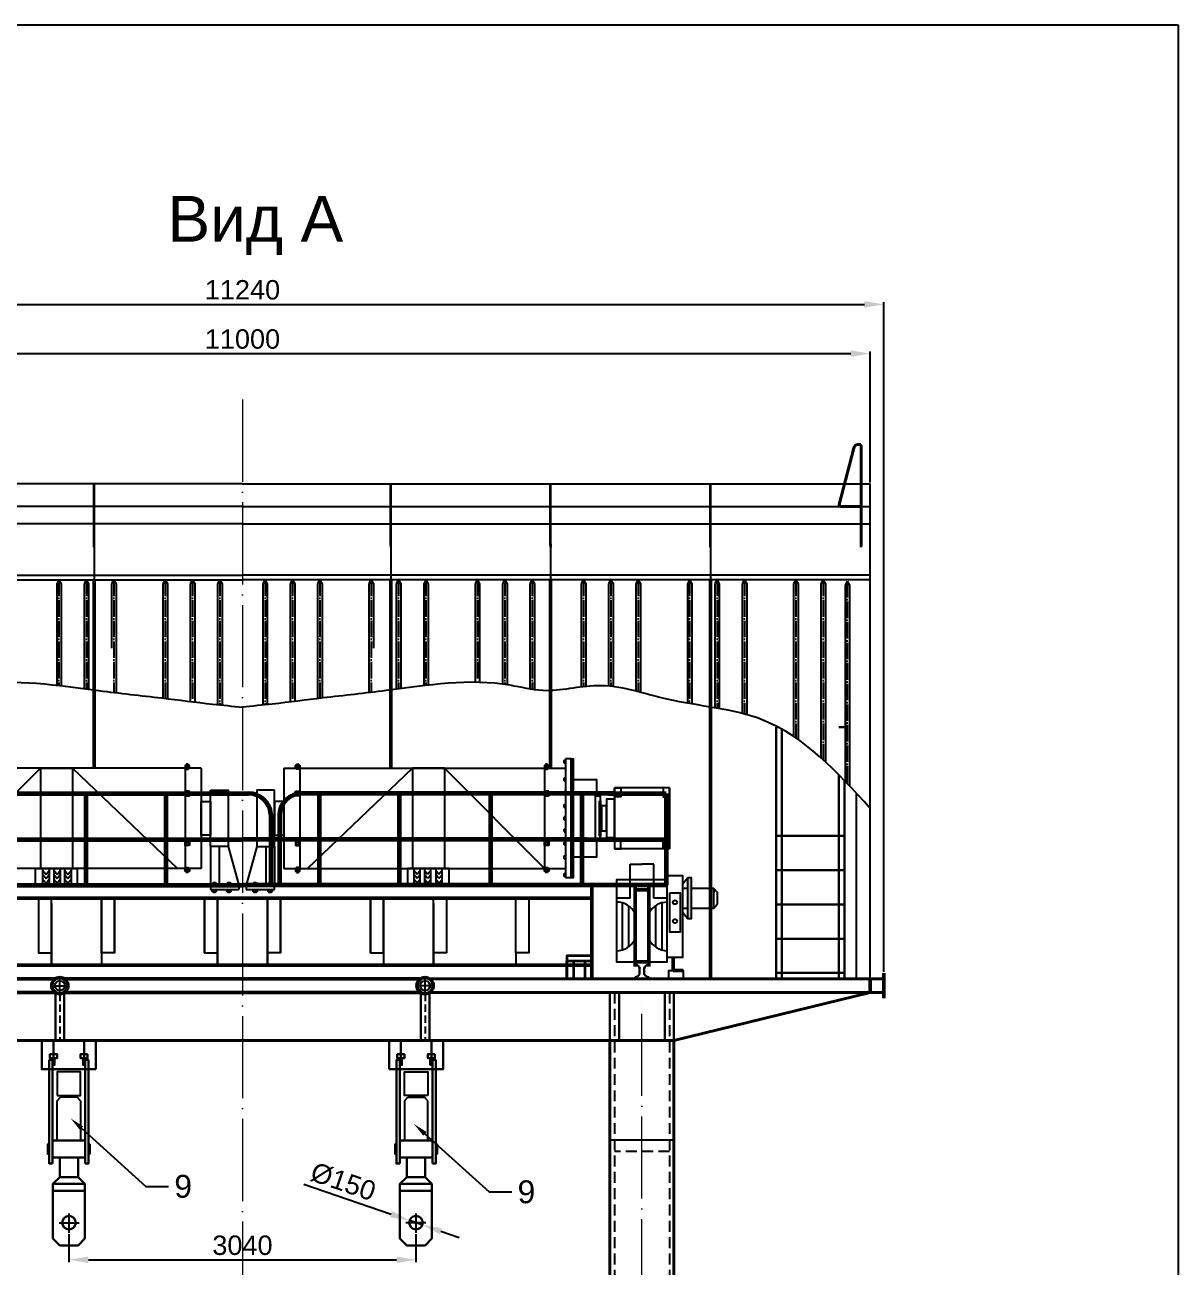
# Model space of a CAD drawing. Header units: millimetres. Extents: x 155577 to 993706, y -295114 to -113927.
# Drawn here: x 278758 to 288863, y -266298 to -255416 of the extents above; entities that cross this region are included whole.
import ezdxf
from ezdxf import colors
from ezdxf.entities.mleader import LeaderData, LeaderLine
from ezdxf.math import Vec2, Vec3

# ---------------------------------------------------------------- set-up
doc = ezdxf.new("R2010")
doc.units = ezdxf.units.MM
doc.linetypes.add('ACAD_ISO04W100', pattern=[30, 24, -3, 0, -3])
doc.linetypes.add('штриховая2', pattern=[9.525, 6.35, -3.175])
doc.layers.add('ось', color=160, linetype='Continuous', lineweight=15)
doc.layers.add('размер', color=84, linetype='Continuous', lineweight=18)
doc.styles.get("Standard").update_dxf_attribs({"font": 'arial.ttf'})
doc.dimstyles.new('ISO-25', dxfattribs={"dimtxt": 170, "dimasz": 170, "dimexe": 20, "dimexo": 10, "dimgap": 40, "dimtad": 1, "dimtxsty": 'Standard', "dimcen": 2.5, "dimadec": 0, "dimazin": 0, "dimtfac": 1, "dimtmove": 0, "dimatfit": 3, "dimfxl": 0, "dimarcsym": 0})

# ---------------------------------------------------------------- blocks, each defined once
blk = doc.blocks.new('A4')
for p, q in [((839200.34, -1948.12), (839385.34, -1948.12)), ((839385.34, -1948.12), (839385.34, -2235.12))]:
    blk.add_line(p, q)
blk = doc.blocks.new('РКЕРКЕ')
at = {"lineweight": 30}
for p, q in [((-120, 145), (-120, 128)), ((-60, 150), (-115, 150)), ((-60, 150), (-5, 150)), ((0, 145), (0, 128)), ((-120, 15), (-120, 0)), ((-120, 0), (0, 0)), ((-80, 90), (-80, 44)), ((-40, 90), (-40, 44)), ((0, 15), (0, 0))]:
    blk.add_line(p, q, dxfattribs=at)
for centre, radius, start, end in [((-111, 141), 9.53, 110.6137, 158.0131), ((-131, 76), 53.2, 15.6172, 77.8413), ((11, 76), 53.2, 102.1587, 164.3828), ((-9, 141), 9.53, 21.9869, 69.3863), ((-124, 63), 47.9, 274.9964, 337.1498), ((4, 63), 47.9, 202.8502, 265.0036)]:
    blk.add_arc(centre, radius, start, end, dxfattribs=at)
blk = doc.blocks.new('*D106')
at = {"layer": 'Defpoints', "color": 0, "transparency": 16777216}
for p in [(279145, -265998), (282185, -265998), (282185, -266233)]:
    blk.add_point(p, dxfattribs=at)
at = {"layer": 'размер', "color": 0, "lineweight": -2, "transparency": 16777216}
for p, q in [((279145, -266008), (279145, -266253)), ((282185, -266008), (282185, -266253)), ((279315, -266233), (282015, -266233))]:
    blk.add_line(p, q, dxfattribs=at)
at = {"layer": 'размер', "color": 0, "transparency": 16777216}
for points in [[(279315, -266205), (279315, -266262), (279145, -266233)], [(282015, -266205), (282015, -266262), (282185, -266233)]]:
    blk.add_solid(points, dxfattribs=at)
at = {"layer": 'размер', "color": 0, "transparency": 16777216, "insert": (280665, -266107), "char_height": 170, "attachment_point": 5}
blk.add_mtext('3040', dxfattribs=at)
blk = doc.blocks.new('*D107')
at = {"layer": 'Defpoints', "color": 0, "transparency": 16777216}
for p in [(286165, -258296), (275165, -259436), (286165, -259436)]:
    blk.add_point(p, dxfattribs=at)
at = {"layer": 'размер', "color": 0, "lineweight": -2, "transparency": 16777216}
for p, q in [((275165, -259426), (275165, -258276)), ((275335, -258296), (285995, -258296)), ((286165, -259426), (286165, -258276))]:
    blk.add_line(p, q, dxfattribs=at)
at = {"layer": 'размер', "color": 0, "transparency": 16777216}
for points in [[(275335, -258267), (275335, -258324), (275165, -258296)], [(285995, -258267), (285995, -258324), (286165, -258296)]]:
    blk.add_solid(points, dxfattribs=at)
at = {"layer": 'размер', "color": 0, "transparency": 16777216, "insert": (280665, -258169), "char_height": 170, "attachment_point": 5}
blk.add_mtext('11000', dxfattribs=at)
blk = doc.blocks.new('*D108')
at = {"layer": 'Defpoints', "color": 0, "transparency": 16777216}
for p in [(286285, -257865), (275045, -263722), (286285, -263722)]:
    blk.add_point(p, dxfattribs=at)
at = {"layer": 'размер', "color": 0, "lineweight": -2, "transparency": 16777216}
for p, q in [((275045, -263712), (275045, -257845)), ((275215, -257865), (286115, -257865)), ((286285, -263712), (286285, -257845))]:
    blk.add_line(p, q, dxfattribs=at)
at = {"layer": 'размер', "color": 0, "transparency": 16777216}
for points in [[(275215, -257836), (275215, -257893), (275045, -257865)], [(286115, -257836), (286115, -257893), (286285, -257865)]]:
    blk.add_solid(points, dxfattribs=at)
at = {"layer": 'размер', "color": 0, "transparency": 16777216, "insert": (280665, -257738), "char_height": 170, "attachment_point": 5}
blk.add_mtext('11240', dxfattribs=at)
blk = doc.blocks.new('*D111')
at = {"layer": 'Defpoints', "color": 0, "transparency": 16777216}
for p in [(282129, -265889), (282241, -265927)]:
    blk.add_point(p, dxfattribs=at)
at = {"layer": 'размер', "color": 0, "lineweight": -2, "transparency": 16777216}
for p, q in [((281202, -265571), (281969, -265834)), ((282241, -265927), (282129, -265889)), ((282402, -265983), (282563, -266038))]:
    blk.add_line(p, q, dxfattribs=at)
at = {"layer": 'размер', "color": 0, "transparency": 16777216}
for points in [[(281978, -265807), (281959, -265861), (282129, -265889)], [(282411, -265956), (282393, -266009), (282241, -265927)]]:
    blk.add_solid(points, dxfattribs=at)
at = {"layer": 'размер', "color": 0, "transparency": 16777216, "insert": (281548, -265550), "char_height": 170, "attachment_point": 5, "rotation": 341.0579}
blk.add_mtext('%%C150', dxfattribs=at)
blk = doc.blocks.new('дв 1')
for points in [[(843, -787), (861, -787), (861, 253), (843, 253)], [(602, -157), (595, -157), (595, -378), (602, -378)], [(610, -114), (602, -114), (602, -421), (610, -421)]]:
    blk.add_hatch(color=256).paths.add_polyline_path(points)
for p, q in [((861, 253), (861, -787)), ((861, 253), (911, 253)), ((911, 253), (911, -787)), ((3379, 172), (911, 172)), ((911, 172), (911, -707)), ((1095, 172), (1095, -707)), ((1971, 172), (1095, -707)), ((1971, 172), (1971, -707)), ((2251, 172), (2251, -707)), ((2251, 172), (3170, -707)), ((3238, 172), (3238, -707)), ((3379, 172), (3379, -707)), ((0, 0), (480, 0)), ((0, 0), (0, -535)), ((480, 0), (480, -535)), ((0, -535), (480, -535)), ((3459, -514), (3459, -892)), ((3537, -514), (3537, -853)), ((3615, -514), (3707, -853)), ((3379, -707), (911, -707)), ((1991, -725), (2019, -758)), ((1991, -762), (2019, -795)), ((2019, -758), (2046, -724)), ((2019, -795), (2046, -760)), ((2089, -725), (2117, -758)), ((2089, -762), (2117, -795)), ((2117, -758), (2144, -724)), ((2117, -795), (2144, -760)), ((2183, -725), (2211, -758)), ((2183, -762), (2211, -795)), ((2211, -758), (2238, -724)), ((2211, -795), (2238, -760)), ((861, -787), (911, -787)), ((1991, -802), (2019, -835)), ((2019, -835), (2046, -801)), ((2089, -802), (2117, -835)), ((2117, -835), (2144, -801)), ((2183, -802), (2211, -835)), ((2211, -835), (2238, -801)), ((3707, -853), (3707, -892)), ((3459, -892), (3707, -892))]:
    blk.add_line(p, q)
for points in [[(861, 253), (843, 253), (843, -787), (861, -787)], [(1095, 172), (1056, 172), (1056, 196), (1095, 196)], [(1067, 206), (1083, 206), (1083, 163), (1067, 163)], [(3238, 172), (3276, 172), (3276, 196), (3238, 196)], [(3265, 206), (3249, 206), (3249, 163), (3265, 163)], [(0, 0), (55, 0), (55, -79), (0, -79)], [(480, 0), (425, 0), (425, -79), (480, -79)], [(480, -100), (551, -100), (551, -434), (480, -434)], [(645, -70), (606, -70), (606, -464), (645, -464)], [(1056, -29), (1095, -29), (1095, -69), (1056, -69)], [(3276, -29), (3238, -29), (3238, -69), (3276, -69)], [(3459, -20), (3615, -20), (3615, -514), (3459, -514)], [(551, -158), (595, -158), (595, -377), (551, -377)], [(602, -157), (595, -157), (595, -378), (602, -378)], [(610, -114), (602, -114), (602, -421), (610, -421)], [(3379, -121), (3459, -121), (3459, -414), (3379, -414)], [(0, -535), (55, -535), (55, -456), (0, -456)], [(480, -535), (425, -535), (425, -456), (480, -456)], [(1056, -505), (1095, -505), (1095, -465), (1056, -465)], [(3276, -505), (3238, -505), (3238, -465), (3276, -465)], [(1095, -707), (1056, -707), (1056, -731), (1095, -731)], [(1067, -741), (1083, -741), (1083, -697), (1067, -697)], [(2293, -853), (1928, -853), (1928, -707), (2293, -707)], [(1991, -707), (2046, -707), (2046, -853), (1991, -853)], [(2089, -707), (2144, -707), (2144, -853), (2089, -853)], [(2183, -707), (2238, -707), (2238, -853), (2183, -853)], [(3238, -707), (3276, -707), (3276, -731), (3238, -731)], [(3265, -741), (3249, -741), (3249, -697), (3265, -697)], [(3475, -836), (3511, -836), (3511, -853), (3475, -853)], [(3603, -836), (3638, -836), (3638, -853), (3603, -853)], [(3475, -892), (3511, -892), (3511, -909), (3475, -909)], [(3603, -892), (3638, -892), (3638, -909), (3603, -909)]]:
    blk.add_lwpolyline(points, close=True)
for points in [[(636, -70), (636, 70), (843, 70), (843, -605), (636, -605), (636, -464)], [(3485, -853), (3485, -828), (3501, -828), (3501, -853)], [(3613, -853), (3613, -828), (3629, -828), (3629, -853)], [(3501, -892), (3501, -917), (3485, -917), (3485, -892)], [(3629, -892), (3629, -917), (3613, -917), (3613, -892)]]:
    blk.add_lwpolyline(points)
for centre in [(1075, -49), (3257, -49), (1075, -485), (3257, -485)]:
    blk.add_circle(centre, 11.7)
for centre in [(912, 229), (912, 75), (912, -46), (912, -160), (912, -267), (912, -374), (912, -488), (912, -609), (912, -763)]:
    blk.add_arc(centre, 13, 264.9672, 95.0328)
blk = doc.blocks.new('дв 2')
for points in [[(2536, 81), (2518, 81), (2518, -959), (2536, -959)], [(2768, -286), (2776, -286), (2776, -593), (2768, -593)], [(2776, -329), (2783, -329), (2783, -550), (2776, -550)]]:
    blk.add_hatch(color=256).paths.add_polyline_path(points)
for p, q in [((0, 0), (2468, 0)), ((0, 0), (0, -879)), ((141, 0), (141, -879)), ((1128, 0), (209, -879)), ((1408, 0), (1128, 0)), ((1128, 0), (1128, -879)), ((1408, 0), (1408, -879)), ((1408, 0), (2284, -879)), ((2284, 0), (2284, -879)), ((2468, 81), (2468, -959)), ((2518, 81), (2468, 81)), ((2468, 0), (2468, -879)), ((2518, 81), (2518, -959)), ((3379, -172), (2899, -172)), ((2899, -172), (2899, -707)), ((3379, -172), (3379, -707)), ((-236, -686), (-328, -1025)), ((-158, -686), (-158, -1025)), ((-80, -686), (-80, -1025)), ((3379, -707), (2899, -707)), ((0, -879), (2468, -879)), ((1168, -930), (1141, -896)), ((1168, -967), (1141, -932)), ((1168, -1007), (1141, -973)), ((1196, -897), (1168, -930)), ((1196, -934), (1168, -967)), ((1196, -974), (1168, -1007)), ((1261, -930), (1234, -896)), ((1261, -967), (1234, -932)), ((1261, -1007), (1234, -973)), ((1289, -897), (1261, -930)), ((1289, -934), (1261, -967)), ((1289, -974), (1261, -1007)), ((1359, -930), (1333, -896)), ((1359, -967), (1333, -932)), ((1359, -1007), (1333, -973)), ((1388, -897), (1359, -930)), ((1388, -934), (1359, -967)), ((1388, -974), (1359, -1007)), ((2518, -959), (2468, -959)), ((-328, -1025), (-328, -1064)), ((-328, -1064), (-80, -1064)), ((-80, -1064), (-80, -1025))]:
    blk.add_line(p, q)
for points in [[(141, 0), (102, 0), (102, 24), (141, 24)], [(113, 34), (130, 34), (130, -9), (113, -9)], [(2284, 0), (2323, 0), (2323, 24), (2284, 24)], [(2311, 34), (2295, 34), (2295, -9), (2311, -9)], [(2518, 81), (2536, 81), (2536, -959), (2518, -959)], [(-80, -192), (-236, -192), (-236, -686), (-80, -686)], [(102, -201), (141, -201), (141, -241), (102, -241)], [(2323, -201), (2284, -201), (2284, -241), (2323, -241)], [(2899, -172), (2953, -172), (2953, -251), (2899, -251)], [(3379, -172), (3324, -172), (3324, -251), (3379, -251)], [(0, -293), (-80, -293), (-80, -586), (0, -586)], [(2733, -242), (2773, -242), (2773, -636), (2733, -636)], [(2768, -286), (2776, -286), (2776, -593), (2768, -593)], [(2899, -272), (2828, -272), (2828, -606), (2899, -606)], [(2776, -329), (2783, -329), (2783, -550), (2776, -550)], [(2828, -330), (2783, -330), (2783, -549), (2828, -549)], [(102, -677), (141, -677), (141, -637), (102, -637)], [(2323, -677), (2284, -677), (2284, -637), (2323, -637)], [(2899, -707), (2953, -707), (2953, -628), (2899, -628)], [(3379, -707), (3324, -707), (3324, -628), (3379, -628)], [(113, -913), (130, -913), (130, -869), (113, -869)], [(2311, -913), (2295, -913), (2295, -869), (2311, -869)], [(141, -879), (102, -879), (102, -903), (141, -903)], [(1085, -1025), (1450, -1025), (1450, -879), (1085, -879)], [(1196, -879), (1141, -879), (1141, -1025), (1196, -1025)], [(1289, -879), (1234, -879), (1234, -1025), (1289, -1025)], [(1388, -879), (1333, -879), (1333, -1025), (1388, -1025)], [(2284, -879), (2323, -879), (2323, -903), (2284, -903)], [(-268, -1008), (-233, -1008), (-233, -1025), (-268, -1025)], [(-268, -1064), (-233, -1064), (-233, -1081), (-268, -1081)], [(-136, -1008), (-101, -1008), (-101, -1025), (-136, -1025)], [(-136, -1064), (-101, -1064), (-101, -1081), (-136, -1081)]]:
    blk.add_lwpolyline(points, close=True)
for points in [[(2742, -242), (2742, -102), (2536, -102), (2536, -777), (2742, -777), (2742, -636)], [(-259, -1025), (-259, -1000), (-243, -1000), (-243, -1025)], [(-127, -1025), (-127, -1000), (-110, -1000), (-110, -1025)]]:
    blk.add_lwpolyline(points)
for centre in [(121, -221), (2303, -221), (121, -657), (2303, -657)]:
    blk.add_circle(centre, 11.7)
for centre in [(2466, 57), (2466, -97), (2466, -218), (2466, -332), (2466, -439), (2466, -546), (2466, -660), (2466, -781), (2466, -935)]:
    blk.add_arc(centre, 13, 84.9672, 275.0328)

msp = doc.modelspace()

# ---------------------------------------------------------------- hatches: boundary and pattern name
msp.add_hatch(color=256).paths.add_polyline_path([(284595.87, -262884.796), (284566.389, -262884.796), (284566.389, -263247.692), (284595.87, -263247.692)])

# ---------------------------------------------------------------- linework, layer by layer
at = {"lineweight": 40}
for p, q in [((285893.979, -259617.897), (286020.862, -259125.132)), ((286085.154, -259976.186), (286085.154, -259098.653)), ((285913.603, -259636.186), (286085.154, -259636.186)), ((282303.003, -263772.186), (286285.154, -263772.186)), ((282303.003, -263892.186), (286285.154, -263892.186)), ((284445.154, -264312.186), (286165.154, -263892.186)), ((276885.154, -264312.186), (280665.154, -264312.186)), ((284445.154, -264312.186), (280665.154, -264312.186)), ((283885.154, -264312.186), (283885.154, -270188.186)), ((284445.154, -264312.186), (284445.154, -270188.186))]:
    msp.add_line(p, q, dxfattribs=at)
for p, q in [((280665.154, -259436.186), (275165.154, -259436.186)), ((280665.154, -259436.186), (286165.154, -259436.186)), ((286165.154, -263772.186), (286165.154, -259436.186)), ((280665.154, -259636.186), (275165.154, -259636.186)), ((280665.154, -259636.186), (286165.154, -259636.186)), ((280665.154, -259786.186), (275165.154, -259786.186)), ((280665.154, -259786.186), (286165.154, -259786.186)), ((275165.154, -260236.186), (280665.154, -260236.186)), ((275165.154, -260276.186), (280665.154, -260276.186)), ((279057.382, -260276.186), (279037.382, -260311.141)), ((279057.382, -260276.186), (279077.382, -260311.141)), ((279297.382, -260276.186), (279277.382, -260311.141)), ((279297.382, -260276.186), (279317.382, -260311.141)), ((279537.382, -260276.186), (279517.382, -260311.141)), ((279537.382, -260276.186), (279557.382, -260311.141)), ((279987.382, -260276.186), (279967.382, -260311.141)), ((279987.382, -260276.186), (280007.382, -260311.141)), ((280227.382, -260276.186), (280207.382, -260311.141)), ((280227.382, -260276.186), (280247.382, -260311.141)), ((280467.382, -260276.186), (280447.382, -260311.141)), ((280467.382, -260276.186), (280487.382, -260311.141)), ((286165.154, -260236.186), (280665.154, -260236.186)), ((286165.154, -260276.186), (280665.154, -260276.186)), ((280862.926, -260276.186), (280842.926, -260311.141)), ((280862.926, -260276.186), (280882.926, -260311.141)), ((281102.926, -260276.186), (281082.926, -260311.141)), ((281102.926, -260276.186), (281122.926, -260311.141)), ((281342.926, -260276.186), (281322.926, -260311.141)), ((281342.926, -260276.186), (281362.926, -260311.141)), ((281792.926, -260276.186), (281772.926, -260311.141)), ((281792.926, -260276.186), (281812.926, -260311.141)), ((282032.926, -260276.186), (282012.926, -260311.141)), ((282032.926, -260276.186), (282052.926, -260311.141)), ((282272.926, -260276.186), (282252.926, -260311.141)), ((282272.926, -260276.186), (282292.926, -260311.141)), ((282722.926, -260276.186), (282702.926, -260311.141)), ((282722.926, -260276.186), (282742.926, -260311.141)), ((282962.926, -260276.186), (282942.926, -260311.141)), ((282962.926, -260276.186), (282982.926, -260311.141)), ((283202.926, -260276.186), (283182.926, -260311.141)), ((283202.926, -260276.186), (283222.926, -260311.141)), ((283652.926, -260276.186), (283632.926, -260311.141)), ((283652.926, -260276.186), (283672.926, -260311.141)), ((283892.926, -260276.186), (283872.926, -260311.141)), ((283892.926, -260276.186), (283912.926, -260311.141)), ((284132.926, -260276.186), (284112.926, -260311.141)), ((284132.926, -260276.186), (284152.926, -260311.141)), ((284582.926, -260276.186), (284562.926, -260311.141)), ((284582.926, -260276.186), (284602.926, -260311.141)), ((284822.926, -260276.186), (284802.926, -260311.141)), ((284822.926, -260276.186), (284842.926, -260311.141)), ((285062.926, -260276.186), (285042.926, -260311.141)), ((285062.926, -260276.186), (285082.926, -260311.141)), ((285512.926, -260276.186), (285492.926, -260311.141)), ((285512.926, -260276.186), (285532.926, -260311.141)), ((285752.926, -260276.186), (285732.926, -260311.141)), ((285752.926, -260276.186), (285772.926, -260311.141)), ((279037.382, -260311.141), (279037.382, -261200.677)), ((279077.382, -260311.141), (279077.382, -261205.319)), ((279277.382, -260311.141), (279277.382, -261230.838)), ((279317.382, -260311.141), (279317.382, -261236.112)), ((279517.382, -260311.141), (279517.382, -260875.089)), ((279557.382, -260311.141), (279557.382, -261265.95)), ((279967.382, -260311.141), (279967.382, -261313.02)), ((280007.382, -260311.141), (280007.382, -261317.865)), ((280207.382, -260311.141), (280207.382, -261342.635)), ((280247.382, -260311.141), (280247.382, -261347.535)), ((280447.382, -260311.141), (280447.382, -261370.505)), ((280487.382, -260311.141), (280487.382, -261374.69)), ((280842.926, -260311.141), (280842.926, -261374.69)), ((280882.926, -260311.141), (280882.926, -261370.505)), ((281082.926, -260311.141), (281082.926, -261347.535)), ((281122.926, -260311.141), (281122.926, -261342.635)), ((281322.926, -260311.141), (281322.926, -261317.865)), ((281362.926, -260311.141), (281362.926, -261313.02)), ((281772.926, -260311.141), (281772.926, -261265.95)), ((281812.926, -260311.141), (281812.926, -260875.089)), ((282012.926, -260311.141), (282012.926, -261236.112)), ((282052.926, -260311.141), (282052.926, -261230.838)), ((282252.926, -260311.141), (282252.926, -261205.319)), ((282292.926, -260311.141), (282292.926, -261200.677)), ((282702.926, -260311.141), (282702.926, -261175.029)), ((282742.926, -260311.141), (282742.926, -261175.647)), ((282942.926, -260311.141), (282942.926, -261190.672)), ((282982.926, -260311.141), (282982.926, -261196.392)), ((283182.926, -260311.141), (283182.926, -261234.12)), ((283222.926, -260311.141), (283222.926, -261240.439)), ((283632.926, -260311.141), (283632.926, -261216.055)), ((283672.926, -260311.141), (283672.926, -261211.252)), ((283872.926, -260311.141), (283872.926, -261208.701)), ((283912.926, -260311.141), (283912.926, -261213.186)), ((284112.926, -260311.141), (284112.926, -261252.77)), ((284152.926, -260311.141), (284152.926, -261262.892)), ((284562.926, -260311.141), (284562.926, -261357.926)), ((284602.926, -260311.141), (284602.926, -261364.871)), ((284802.926, -260311.141), (284802.926, -261398.348)), ((284842.926, -260311.141), (284842.926, -261405.404)), ((285042.926, -260311.141), (285042.926, -261447.703)), ((285082.926, -260311.141), (285082.926, -261458.333)), ((285492.926, -260311.141), (285492.926, -261647.346)), ((285532.926, -260311.141), (285532.926, -261674.849)), ((285732.926, -260311.141), (285732.926, -261835.602)), ((285772.926, -260311.141), (285772.926, -261872.049)), ((285964.292, -260288.153), (285944.292, -260323.108)), ((285944.292, -260323.108), (285944.292, -262041.332)), ((285964.292, -260288.153), (285984.292, -260323.108)), ((285984.292, -260323.108), (285984.292, -262083.313)), ((278896.133, -261927.203), (279176.133, -261927.203)), ((286045.154, -263772.186), (286045.154, -262148.429)), ((284061.669, -263066.244), (284061.669, -262768.724)), ((284061.669, -262768.724), (284165.154, -262768.724)), ((284268.639, -262768.724), (284165.154, -262768.724)), ((284268.639, -263066.244), (284268.639, -262768.724)), ((284521.861, -262942.193), (284566.389, -262884.796)), ((284794.802, -262980.396), (284595.87, -262980.396)), ((284794.802, -263152.091), (284794.802, -262980.396)), ((284794.802, -262980.396), (284794.802, -263013.007)), ((284794.802, -262980.396), (284824.912, -263013.664)), ((278990.792, -263112.186), (278990.792, -263652.186)), ((279430.792, -263066.244), (279430.792, -263652.186)), ((280445.154, -263066.244), (280445.154, -263652.186)), ((280445.154, -263112.186), (280445.154, -263652.186)), ((280885.154, -263066.244), (280885.154, -263652.186)), ((280885.154, -263112.186), (280885.154, -263652.186)), ((281899.516, -263066.244), (281899.516, -263652.186)), ((282339.516, -263112.186), (282339.516, -263652.186)), ((284061.669, -263066.244), (283942.835, -263066.244)), ((283991.703, -263106.942), (283991.703, -263519.818)), ((284387.473, -263066.244), (284268.639, -263066.244)), ((284338.605, -263106.942), (284338.605, -263519.818)), ((284387.473, -263066.244), (284387.473, -263066.244)), ((284824.912, -263013.664), (284824.912, -263118.823)), ((284046.699, -263133.425), (284046.699, -263493.335)), ((284104.923, -263202.775), (284104.923, -263423.985)), ((284283.609, -263133.425), (284283.609, -263493.335)), ((284566.389, -263247.692), (284521.861, -263190.295)), ((284595.87, -263152.091), (284794.802, -263152.091)), ((284794.802, -263152.091), (284824.912, -263118.823)), ((283059.516, -263545.689), (283059.516, -263652.186)), ((284165.154, -263622.186), (284145.154, -263622.186)), ((284165.154, -263622.186), (284185.154, -263622.186)), ((279065.154, -263892.186), (279065.154, -263761.245)), ((282265.154, -263892.186), (282265.154, -263761.245)), ((278990.213, -263832.186), (279140.095, -263832.186)), ((282340.095, -263832.186), (282190.213, -263832.186)), ((283165.154, -263772.186), (283725.154, -263772.186)), ((280665.154, -263892.186), (279865.154, -263892.186)), ((280665.154, -263892.186), (281465.154, -263892.186)), ((283625.154, -264312.186), (283505.154, -264312.186)), ((283925.154, -264312.186), (283965.154, -264312.186)), ((279041.861, -264840.857), (279070.018, -264809.073)), ((279041.861, -265189.728), (279041.861, -264840.857)), ((279217.463, -264809.073), (279070.018, -264809.073)), ((279245.62, -264840.857), (279217.463, -264809.073)), ((279245.62, -264840.857), (279245.62, -265189.728)), ((282084.688, -264840.857), (282112.845, -264809.073)), ((282084.688, -264840.857), (282084.688, -265189.728)), ((282112.845, -264809.073), (282260.29, -264809.073)), ((282288.447, -264840.857), (282260.29, -264809.073)), ((282288.447, -265189.728), (282288.447, -264840.857)), ((283885.154, -265182.186), (284445.154, -265182.186)), ((279145.154, -265826.347), (279145.154, -265997.939)), ((282185.154, -265826.347), (282185.154, -265997.939)), ((279057.922, -265908.158), (279234.039, -265908.158)), ((282272.386, -265908.158), (282096.269, -265908.158))]:
    msp.add_line(p, q)
at = {"color": 3, "lineweight": 35}
for p, q in [((279365.154, -259976.186), (279365.154, -259436.186)), ((281965.154, -259976.186), (281965.154, -259436.186)), ((283365.154, -259976.186), (283365.154, -259436.186)), ((284765.154, -259976.186), (284765.154, -259436.186))]:
    msp.add_line(p, q, dxfattribs=at)
at = {"lineweight": 50}
for p, q in [((279355.154, -259976.186), (279375.154, -259976.186)), ((281975.154, -259976.186), (281955.154, -259976.186)), ((283375.154, -259976.186), (283355.154, -259976.186)), ((284775.154, -259976.186), (284755.154, -259976.186)), ((286095.154, -259976.186), (286075.154, -259976.186)), ((283725.154, -263652.186), (283725.154, -262952.186)), ((284105.175, -262963.33), (284104.671, -263663.43)), ((284105.154, -262992.186), (284225.154, -262992.186)), ((284225.175, -262963.33), (284224.671, -263663.43)), ((277605.154, -263066.244), (280665.154, -263066.244)), ((283725.154, -263066.244), (280665.154, -263066.244)), ((277605.154, -263652.186), (280665.154, -263652.186)), ((283725.154, -263652.186), (280665.154, -263652.186)), ((283725.154, -263772.186), (283725.154, -263652.186)), ((284165.154, -263622.186), (284105.154, -263622.186)), ((284165.154, -263622.186), (284225.154, -263622.186)), ((284439.012, -263586.555), (284439.012, -263699.066)), ((284439.012, -263699.066), (284527.394, -263699.066)), ((286285.154, -263722.186), (286285.154, -263942.186)), ((279027.305, -263772.186), (275045.154, -263772.186)), ((280665.154, -263772.186), (279103.003, -263772.186)), ((280665.154, -263772.186), (282227.305, -263772.186)), ((286165.154, -263772.186), (286165.154, -263892.186)), ((279027.305, -263892.186), (275045.154, -263892.186)), ((280665.154, -263892.186), (279103.003, -263892.186)), ((280665.154, -263892.186), (282227.305, -263892.186))]:
    msp.add_line(p, q, dxfattribs=at)
at = {"color": 3}
for p, q in [((279365.154, -259976.186), (279365.154, -260276.186)), ((281965.154, -259976.186), (281965.154, -260276.186)), ((283365.154, -259976.186), (283365.154, -260276.186)), ((284765.154, -259976.186), (284765.154, -260276.186))]:
    msp.add_line(p, q, dxfattribs=at)
at = {"linetype": 'ACAD_ISO04W100', "ltscale": 6}
for p, q in [((279057.382, -260276.186), (279057.382, -261202.97)), ((279297.382, -260276.186), (279297.382, -261233.477)), ((279537.382, -260276.186), (279537.382, -261263.604)), ((279987.382, -260276.186), (279987.382, -261315.433)), ((280227.382, -260276.186), (280227.382, -261345.092)), ((280467.382, -260276.186), (280467.382, -261372.613)), ((280862.926, -260276.186), (280862.926, -261372.613)), ((281102.926, -260276.186), (281102.926, -261345.092)), ((281342.926, -260276.186), (281342.926, -261315.433)), ((281792.926, -260276.186), (281792.926, -261263.604)), ((282032.926, -260276.186), (282032.926, -261233.477)), ((282272.926, -260276.186), (282272.926, -261202.97)), ((282722.926, -260276.186), (282722.926, -261175.249)), ((282962.926, -260276.186), (282962.926, -261193.408)), ((283202.926, -260276.186), (283202.926, -261237.443)), ((283652.926, -260276.186), (283652.926, -261213.548)), ((283892.926, -260276.186), (283892.926, -261210.761)), ((284132.926, -260276.186), (284132.926, -261257.78)), ((284582.926, -260276.186), (284582.926, -261361.429)), ((284822.926, -260276.186), (284822.926, -261401.84)), ((285062.926, -260276.186), (285062.926, -261452.9)), ((285512.926, -260276.186), (285512.926, -261660.896)), ((285752.926, -260276.186), (285752.926, -261853.662)), ((285964.292, -260288.153), (285964.292, -262062.23))]:
    msp.add_line(p, q, dxfattribs=at)
at = {"color": 3, "lineweight": 50}
for p, q in [((279365.154, -260276.186), (279365.154, -261927.203)), ((281965.154, -260276.186), (281965.154, -261927.203)), ((283365.154, -260276.186), (283365.154, -261927.203)), ((284765.154, -260276.186), (284765.154, -263772.186))]:
    msp.add_line(p, q, dxfattribs=at)
at = {"lineweight": 30}
for p, q in [((285339.912, -263769.081), (285339.912, -261569.081)), ((285339.912, -261569.081), (285362.635, -261569.081)), ((285389.912, -263769.081), (285389.912, -261584.021)), ((285939.912, -261569.081), (285889.912, -261569.081)), ((285889.912, -263769.081), (285889.912, -261985.571)), ((285939.912, -263769.081), (285939.912, -262036.781)), ((285339.912, -262520.675), (285939.912, -262520.675)), ((285339.912, -262820.675), (285939.912, -262820.675)), ((285339.912, -263120.675), (285939.912, -263120.675)), ((285339.912, -263120.675), (285939.912, -263120.675)), ((285339.912, -263420.675), (285939.912, -263420.675)), ((285339.912, -263420.675), (285939.912, -263420.675)), ((285339.912, -263720.675), (285939.912, -263720.675)), ((285339.912, -263769.081), (285389.912, -263769.081)), ((285939.912, -263769.081), (285889.912, -263769.081)), ((279027.305, -263892.186), (279027.305, -264312.186)), ((279103.003, -263892.186), (279103.003, -264312.186)), ((282227.305, -263892.186), (282227.305, -264312.186)), ((282303.003, -263892.186), (282303.003, -264312.186)), ((283885.154, -264312.186), (283885.154, -263892.186)), ((283965.154, -264312.186), (283965.154, -263892.186)), ((284365.154, -264312.186), (284365.154, -263892.186)), ((284445.154, -264312.186), (284445.154, -263892.186)), ((279010.355, -264465.71), (279010.355, -264312.186)), ((279277.125, -264465.71), (279277.125, -264312.186)), ((282053.182, -264465.71), (282053.182, -264312.186)), ((282319.952, -264465.71), (282319.952, -264312.186)), ((279245.62, -265189.728), (279041.861, -265189.728)), ((282084.688, -265189.728), (282288.447, -265189.728)), ((279065.154, -265508.158), (279005.154, -265568.158)), ((279065.154, -265508.158), (279225.154, -265508.158)), ((279225.154, -265508.158), (279285.154, -265568.158)), ((282105.154, -265508.158), (282045.154, -265568.158)), ((282265.154, -265508.158), (282105.154, -265508.158)), ((282265.154, -265508.158), (282325.154, -265568.158)), ((279005.154, -265568.158), (279005.154, -266048.158)), ((279005.154, -265568.158), (279285.154, -265568.158)), ((279285.154, -265568.158), (279285.154, -266048.158)), ((282045.154, -265568.158), (282045.154, -266048.158)), ((282325.154, -265568.158), (282045.154, -265568.158)), ((282325.154, -265568.158), (282325.154, -266048.158)), ((279005.154, -265627.877), (279285.154, -265627.877)), ((282325.154, -265627.877), (282045.154, -265627.877)), ((279065.154, -266108.158), (279005.154, -266048.158)), ((279225.154, -266108.158), (279285.154, -266048.158)), ((282105.154, -266108.158), (282045.154, -266048.158)), ((282265.154, -266108.158), (282325.154, -266048.158)), ((279065.154, -266108.158), (279225.154, -266108.158)), ((282265.154, -266108.158), (282105.154, -266108.158))]:
    msp.add_line(p, q, dxfattribs=at)
at = {"color": 5, "lineweight": 60}
for p, q in [((277885.228, -262149.432), (280718.071, -262149.432)), ((279293.196, -262149.432), (279293.196, -262952.186)), ((279992.641, -262149.432), (279992.641, -262952.186)), ((283925.154, -262149.432), (281128.797, -262149.432)), ((281337.667, -262149.432), (281337.667, -262952.186)), ((282037.111, -262149.432), (282037.111, -262952.186)), ((282837.111, -262149.432), (282837.111, -262952.186)), ((282837.111, -262149.432), (282837.111, -262952.186)), ((283637.111, -262149.432), (283637.111, -262952.186)), ((283873.389, -262149.424), (284377.841, -262149.424)), ((284377.841, -262149.424), (284377.841, -262952.186)), ((280913.631, -262329.18), (280913.631, -262952.186)), ((280989.035, -262329.18), (280989.035, -262952.186)), ((277693.196, -262550.809), (280665.154, -262550.809)), ((283679.593, -262550.809), (280665.154, -262550.809)), ((283562.554, -262550.809), (284377.841, -262550.805)), ((276942.835, -262952.186), (280665.154, -262952.186)), ((284387.473, -262952.186), (280665.154, -262952.186))]:
    msp.add_line(p, q, dxfattribs=at)
at = {"linetype": 'штриховая2', "ltscale": 10}
for p, q in [((279065.154, -263903.126), (279065.154, -264312.186)), ((282265.154, -263903.126), (282265.154, -264312.186))]:
    msp.add_line(p, q, dxfattribs=at)
at = {"linetype": 'штриховая2', "ltscale": 15}
for p, q in [((283925.154, -263892.186), (283925.154, -270188.186)), ((284405.154, -263892.186), (284405.154, -270188.186)), ((284405.154, -265284.322), (283925.154, -265284.322))]:
    msp.add_line(p, q, dxfattribs=at)
for points in [[(284387.473, -262866.134), (284521.861, -262866.134), (284521.861, -263586.555), (284387.473, -263586.555)], [(284566.389, -262884.796), (284595.87, -262884.796), (284595.87, -263247.692), (284566.389, -263247.692)], [(284387.473, -262905.383), (283942.835, -262905.383), (283942.835, -263622.186), (284387.473, -263622.186)], [(278990.792, -263066.244), (278877.089, -263066.244), (278877.089, -263545.689), (278990.792, -263545.689)], [(278990.792, -263066.244), (279430.792, -263066.244), (279430.792, -263652.186), (278990.792, -263652.186)], [(279430.792, -263066.244), (279544.495, -263066.244), (279544.495, -263545.689), (279430.792, -263545.689)], [(279544.495, -263545.689), (279544.495, -263545.689), (279544.495, -263066.244), (279544.495, -263066.244)], [(280445.154, -263066.244), (280331.451, -263066.244), (280331.451, -263545.689), (280445.154, -263545.689)], [(280331.451, -263545.689), (280331.451, -263545.689), (280331.451, -263066.244), (280331.451, -263066.244)], [(280445.154, -263066.244), (280331.451, -263066.244), (280331.451, -263545.689), (280445.154, -263545.689)], [(280445.154, -263066.244), (280885.154, -263066.244), (280885.154, -263652.186), (280445.154, -263652.186)], [(280885.154, -263066.244), (280445.154, -263066.244), (280445.154, -263652.186), (280885.154, -263652.186)], [(280885.154, -263066.244), (280998.857, -263066.244), (280998.857, -263545.689), (280885.154, -263545.689)], [(280885.154, -263066.244), (280998.857, -263066.244), (280998.857, -263545.689), (280885.154, -263545.689)], [(280998.857, -263545.689), (280998.857, -263545.689), (280998.857, -263066.244), (280998.857, -263066.244)], [(281785.813, -263545.689), (281785.813, -263545.689), (281785.813, -263066.244), (281785.813, -263066.244)], [(281899.516, -263066.244), (281785.813, -263066.244), (281785.813, -263545.689), (281899.516, -263545.689)], [(282339.516, -263066.244), (281899.516, -263066.244), (281899.516, -263652.186), (282339.516, -263652.186)], [(282339.516, -263066.244), (282453.219, -263066.244), (282453.219, -263545.689), (282339.516, -263545.689)], [(283059.516, -263066.244), (283173.219, -263066.244), (283173.219, -263545.689), (283059.516, -263545.689)], [(284410.059, -263019.604), (284499.262, -263019.604), (284499.262, -263362.341), (284410.059, -263362.341)], [(284527.394, -263772.186), (284400.29, -263772.186), (284400.29, -263699.066), (284527.394, -263699.066)], [(279041.861, -264792.807), (279245.62, -264792.807), (279245.62, -264587.285), (279041.861, -264587.285)], [(282288.447, -264792.807), (282084.688, -264792.807), (282084.688, -264587.285), (282288.447, -264587.285)], [(279001.323, -265389.807), (278971.775, -265389.807), (278971.775, -265389.807), (279001.323, -265389.807)], [(282328.984, -265389.807), (282358.533, -265389.807), (282358.533, -265389.807), (282328.984, -265389.807)]]:
    msp.add_lwpolyline(points, close=True)
for points in [[(284566.389, -263247.692), (284566.389, -262884.796)], [(280784.051, -262990.954), (280784.051, -263016.069), (280767.789, -263016.069), (280767.789, -262990.954)], [(280916.377, -262990.954), (280916.377, -263016.069), (280900.116, -263016.069), (280900.116, -262990.954)], [(284521.861, -262942.193), (284521.861, -263247.692)], [(284566.389, -262980.396), (284521.861, -262980.396), (284521.861, -263152.091), (284566.389, -263152.091)], [(279001.323, -265306.025), (279001.323, -265220.607)], [(279286.157, -265306.025), (279286.157, -265220.607)], [(282044.15, -265306.025), (282044.15, -265220.607)], [(282328.984, -265306.025), (282328.984, -265220.607)]]:
    msp.add_lwpolyline(points)
at = {"lineweight": 35}
for points in [[(283725.154, -263571.558), (283507.91, -263571.558), (283507.91, -263772.186), (283725.154, -263772.186)], [(283725.154, -263571.558), (283507.91, -263571.558), (283507.91, -263615.054), (283725.154, -263615.054)], [(283507.91, -263615.054), (283565.774, -263615.054), (283565.774, -263772.186), (283507.91, -263772.186)], [(283667.29, -263615.054), (283725.154, -263615.054), (283725.154, -263772.186), (283667.29, -263772.186)]]:
    msp.add_lwpolyline(points, close=True, dxfattribs=at)
at = {"lineweight": 30}
for points in [[(279380.472, -264564.588), (278907.009, -264564.588), (278907.009, -264312.186), (279380.472, -264312.186)], [(281949.836, -264564.588), (282423.299, -264564.588), (282423.299, -264312.186), (281949.836, -264312.186)], [(279001.323, -265389.807), (278971.775, -265389.807), (278971.775, -264483.077), (279001.323, -264483.077)], [(278978.76, -264432.69), (279041.951, -264432.69), (279041.951, -264465.71), (278978.76, -264465.71)], [(279001.323, -264465.71), (279019.387, -264465.71), (279019.387, -264525.754), (279001.323, -264525.754)], [(279308.721, -264432.69), (279245.53, -264432.69), (279245.53, -264465.71), (279308.721, -264465.71)], [(279286.157, -264465.71), (279268.093, -264465.71), (279268.093, -264525.754), (279286.157, -264525.754)], [(279286.157, -265389.807), (279315.706, -265389.807), (279315.706, -264483.077), (279286.157, -264483.077)], [(282044.15, -265389.807), (282014.602, -265389.807), (282014.602, -264483.077), (282044.15, -264483.077)], [(282021.587, -264432.69), (282084.778, -264432.69), (282084.778, -264465.71), (282021.587, -264465.71)], [(282044.15, -264465.71), (282062.214, -264465.71), (282062.214, -264525.754), (282044.15, -264525.754)], [(282351.548, -264432.69), (282288.357, -264432.69), (282288.357, -264465.71), (282351.548, -264465.71)], [(282328.984, -264465.71), (282310.92, -264465.71), (282310.92, -264525.754), (282328.984, -264525.754)], [(282328.984, -265389.807), (282358.533, -265389.807), (282358.533, -264483.077), (282328.984, -264483.077)], [(279001.323, -265189.728), (279286.157, -265189.728), (279286.157, -265336.904), (279001.323, -265336.904)], [(282328.984, -265189.728), (282044.15, -265189.728), (282044.15, -265336.904), (282328.984, -265336.904)], [(279225.154, -265508.158), (279065.154, -265508.158), (279065.154, -265336.904), (279225.154, -265336.904)], [(282105.154, -265508.158), (282265.154, -265508.158), (282265.154, -265336.904), (282105.154, -265336.904)]]:
    msp.add_lwpolyline(points, close=True, dxfattribs=at)
for points in [[(278971.775, -265220.607), (278959.736, -265220.607), (278959.736, -265306.025), (278971.775, -265306.025)], [(279315.706, -265220.607), (279327.745, -265220.607), (279327.745, -265306.025), (279315.706, -265306.025)], [(282014.602, -265220.607), (282002.563, -265220.607), (282002.563, -265306.025), (282014.602, -265306.025)], [(282358.533, -265220.607), (282370.572, -265220.607), (282370.572, -265306.025), (282358.533, -265306.025)]]:
    msp.add_lwpolyline(points, dxfattribs=at)
for centre, radius in [((284454.66, -263101.45), 17.853), ((284454.66, -263266.961), 17.853), ((279065.154, -263832.186), 43.459), ((282265.154, -263832.186), 43.459)]:
    msp.add_circle(centre, radius)
at = {"lineweight": 50}
for centre in [(279065.154, -263832.186), (282265.154, -263832.186)]:
    msp.add_circle(centre, 70.941, dxfattribs=at)
at = {"lineweight": 30}
for centre in [(279145.154, -265908.158), (282185.154, -265908.158)]:
    msp.add_circle(centre, 59.03, dxfattribs=at)
at = {"lineweight": 40}
for centre, radius, start, end in [((286060.84, -259130.419), 40.003, 52.5688467, 172.5069639), ((285911.194, -259619.098), 17.257, 155.1095588, 278.0243154)]:
    msp.add_arc(centre, radius, start, end, dxfattribs=at)
at = {"color": 5, "lineweight": 60}
for centre, start, end in [((280719.835, -262343.768), 4.3047332, 90.5200233), ((281182.831, -262343.768), 89.4799767, 175.6952668)]:
    msp.add_arc(centre, 194.344, start, end, dxfattribs=at)
for centre, radius, start, end in [((283948.306, -263271.996), 171.232, 23.8441893, 91.8309349), ((284384.481, -263275.938), 175.112, 89.0208633, 155.3040124), ((283945.827, -263350.823), 175.112, 269.0208633, 335.3040124), ((284384.481, -263350.823), 175.112, 204.6959876, 270.9791367)]:
    msp.add_arc(centre, radius, start, end)
for points in [[(275165.154, -262279.399), (276105.173, -261505.405), (276943.413, -261322.794), (277560.829, -261204.633), (278034.908, -261247.601), (278319.142, -261201.041), (279406.076, -261247.601), (279959.304, -261312.052), (280403.537, -261365.761), (280665.154, -261392.306)], [(286165.154, -262279.399), (285225.134, -261505.405), (284386.895, -261322.794), (283769.479, -261204.633), (283295.4, -261247.601), (283011.166, -261201.041), (281924.232, -261247.601), (281371.004, -261312.052), (280926.771, -261365.761), (280665.154, -261392.306)]]:
    msp.add_spline(points, degree=3)
at = {"layer": 'ось', "linetype": 'ACAD_ISO04W100', "ltscale": 30}
for p, q in [((280665.154, -258698.345), (280665.154, -271998.186)), ((284165.154, -271998.186), (284165.154, -263922.186))]:
    msp.add_line(p, q, dxfattribs=at)

# ---------------------------------------------------------------- block references
at = {"color": 4, "xscale": 89.10000000000582, "yscale": 89.10000000000582, "zscale": 89.1}
msp.add_blockref('A4', (-74500370.853, -81838.302), dxfattribs=at)
for name, p in [('дв 1', (276925.154, -262099.195)), ('дв 2', (281026.646, -261927.203))]:
    msp.add_blockref(name, p)
at = {"xscale": -1}
msp.add_blockref('РКЕРКЕ', (284105.154, -263772.186), dxfattribs=at)

# ---------------------------------------------------------------- texts
at = {"insert": (280009.115, -256914.916), "char_height": 400, "width": 1698.62406, "attachment_point": 1}
msp.add_mtext('Вид А', dxfattribs=at)

# ---------------------------------------------------------------- dimensions: what is measured, and where the dimension line sits
at = {"layer": 'размер'}
for base, p1, p2, picture, middle in [((286285.154, -257864.557), (275045.154, -263722.186), (286285.154, -263722.186), '*D108', (280665.154, -257737.759)), ((282185.154, -266233.374), (279145.154, -265997.939), (282185.154, -265997.939), '*D106', (280665.154, -266106.519))]:
    dim = msp.add_linear_dim(base=base, p1=p1, p2=p2, dimstyle='ISO-25', dxfattribs=at)
    dim.commit()
    dim.dimension.update_dxf_attribs({"geometry": picture, "text_midpoint": middle})
dim = msp.add_linear_dim(base=(286165.154, -258295.823), p1=(275165.154, -259436.186), p2=(286165.154, -259436.186), dimstyle='ISO-25', dxfattribs=at)
dim.commit()
dim.dimension.update_dxf_attribs({"geometry": '*D107', "text_midpoint": (280665.154, -258295.823), "dimtype": 160})
dim = msp.add_diameter_dim_2p(p1=(282240.987, -265927.319), p2=(282129.321, -265888.996), text='%%C150', dimstyle='ISO-25', dxfattribs=at)
dim.commit()
dim.dimension.update_dxf_attribs({"geometry": '*D111', "text_midpoint": (281547.775, -265550.327)})

# ---------------------------------------------------------------- leaders
ml = msp.add_multileader_mtext('Standard', dxfattribs=at)
ml.set_content('9', color=256)
ml.set_leader_properties()
ml.build(insert=Vec2(0, 0))
ml.multileader.update_dxf_attribs({"dogleg_length": 200, "arrow_head_size": 130})
ctx = ml.context
ctx.base_point, ctx.char_height, ctx.arrow_head_size, ctx.landing_gap_size, ctx.plane_origin = Vec3(280017.978, -265590.972), 200, 130, 50, Vec3(279160.044, -264994.586)
notes = []
notes.append((ctx, [(0, (1, 1, 0), (279817.978, -265590.972), (1, 0), 200, [(0, [(279160.044, -264994.586)], 0, [])])]))
ctx.mtext.insert, ctx.mtext.flow_direction = Vec3(280067.978, -265489.267), 5
ml = msp.add_multileader_mtext('Standard', dxfattribs=at)
ml.set_content('9', color=256)
ml.set_leader_properties()
ml.build(insert=Vec2(0, 0))
ml.multileader.update_dxf_attribs({"dogleg_length": 200, "arrow_head_size": 130})
ctx = ml.context
ctx.base_point, ctx.char_height, ctx.arrow_head_size, ctx.landing_gap_size, ctx.plane_origin = Vec3(283025.287, -265639.208), 200, 130, 50, Vec3(282167.353, -265042.822)
notes.append((ctx, [(0, (1, 1, 0), (282825.287, -265639.208), (1, 0), 200, [(0, [(282167.353, -265042.822)], 0, [])])]))
ctx.mtext.insert, ctx.mtext.flow_direction = Vec3(283075.287, -265537.502), 5
for ctx, leaders in notes:
    for number, flags, end, landing, length, lines in leaders:
        leader = LeaderData()
        leader.index, (leader.has_last_leader_line, leader.has_dogleg_vector, leader.attachment_direction) = number, flags
        leader.last_leader_point, leader.dogleg_vector, leader.dogleg_length = Vec3(end), Vec3(landing), length
        for number, points, colour, breaks in lines:
            line = LeaderLine()
            line.index, line.vertices, line.color, line.breaks = number, Vec3.list(points), colors.encode_raw_color(colour), breaks
            leader.lines.append(line)
        ctx.leaders.append(leader)

doc.saveas('drawing.dxf')
